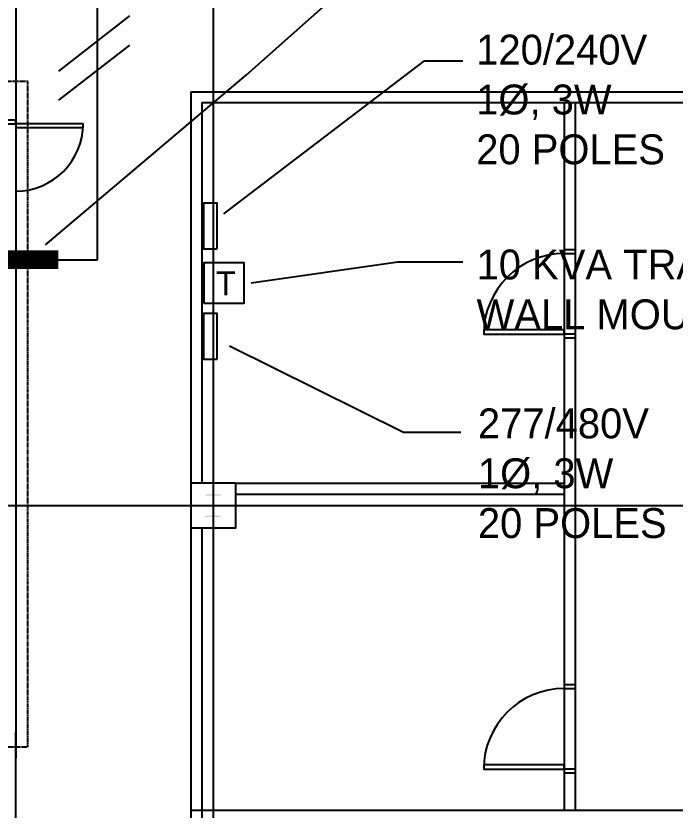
# Model space of a CAD drawing. Header units: inches. Extents: x 6906 to 14988, y -851 to 13048.
# Drawn here: x 10707.6 to 11060.7, y 11217.4 to 11642.4 of the extents above; entities that cross this region are included whole.
import ezdxf

# ---------------------------------------------------------------- set-up
doc = ezdxf.new("R2010")
doc.units = ezdxf.units.IN
doc.header["$MEASUREMENT"] = 0
doc.linetypes.add('CENTER2', pattern=[1.125, 0.75, -0.125, 0.125, -0.125])
for name, color, linetype in [('COMM WIRE', 1, 'Continuous'), ('CONCUIT STUBS', 30, 'Continuous'), ('E-TEXT', 7, 'Continuous')]:
    doc.layers.add(name, color=color, linetype=linetype)
doc.dimstyles.get("Standard").update_dxf_attribs({"dimtxt": 0.18, "dimasz": 0.18, "dimexe": 0.18, "dimexo": 0.0625, "dimgap": 0.09, "dimtad": 0, "dimtih": 1, "dimtoh": 1, "dimdec": 4, "dimzin": 0, "dimdsep": 46, "dimtxsty": 'Standard', "dimcen": 0.09, "dimadec": 0, "dimazin": 0, "dimtfac": 1, "dimtdec": 4, "dimtofl": 0, "dimtmove": 0, "dimatfit": 3, "dimfxl": 0, "dimtolj": 1, "dimtzin": 0, "dimarcsym": 0})

# ---------------------------------------------------------------- blocks, each defined once
blk = doc.blocks.new('GROUND FL')
h = blk.add_hatch(color=256)
edge = h.paths.add_edge_path()
edge.add_line((-2395.96, -1673.82), (-2404.04, -1673.82))
edge.add_line((-2404.04, -1673.82), (-2404.04, -1673.07))
edge.add_line((-2404.04, -1673.07), (-2401, -1673.07))
edge.add_arc((-2401, -1672.32), 0.75, 270.0217, 360.0217)
edge.add_line((-2400.25, -1672.32), (-2400.25, -1663.13))
edge.add_arc((-2401, -1663.13), 0.75, 0.0217, 90.0217)
edge.add_line((-2401, -1662.38), (-2404.04, -1662.38))
edge.add_line((-2404.04, -1662.38), (-2404.04, -1661.63))
edge.add_line((-2404.04, -1661.63), (-2395.96, -1661.63))
edge.add_line((-2395.96, -1661.63), (-2395.96, -1662.38))
edge.add_line((-2395.96, -1662.38), (-2399, -1662.38))
edge.add_arc((-2399, -1663.13), 0.75, 90.0217, 180.0217)
edge.add_line((-2399.75, -1663.13), (-2399.75, -1672.32))
edge.add_arc((-2399, -1672.32), 0.75, 180.0217, 270.0217)
edge.add_line((-2399, -1673.07), (-2395.96, -1673.07))
edge.add_line((-2395.96, -1673.07), (-2395.96, -1673.82))
at = {"ltscale": 0.7}
for p, q in [((-2400, 0), (-2400, -2689.04)), ((-6063.47, -1667.73), (76.1, -1667.73))]:
    blk.add_line(p, q, dxfattribs=at)
at = {"lineweight": -3}
for p, q in [((-2505.73, -1358.37), (-2505.73, -1802.74)), ((-2412, -1446.26), (-2412, -2193.67)), ((-2406.16, -1452.1), (-492, -1452.1)), ((-2388, -1661.59), (-2211.98, -1661.59))]:
    blk.add_line(p, q, dxfattribs=at)
at = {"linetype": 'Continuous', "lineweight": -3}
for p, q in [((-2412, -1446.26), (-492, -1446.26)), ((-2406.16, -1452.1), (-2406.16, -1607.76)), ((-2406.16, -1601.18), (-2406.16, -1655.75)), ((-2388, -1655.75), (-2211.98, -1655.75)), ((-2406.16, -1679.7), (-2406.16, -2135.75)), ((-2505.73, -1998.58), (-2505.73, -1788.93)), ((-2412, -1830.71), (-2017.49, -1830.71))]:
    blk.add_line(p, q, dxfattribs=at)
for p, q in [((-2211.98, -1452.1), (-2211.98, -1830.71)), ((-2205.91, -1830.71), (-2205.91, -1452.1))]:
    blk.add_line(p, q)
blk.add_lwpolyline([(-2511.57, -1463.42), (-2505.73, -1463.42), (-2505.73, -1461.42), (-2511.57, -1461.42)], dxfattribs=at)
for points in [[(-2505.73, -1463.42), (-2505.73, -1465.42), (-2469.73, -1465.42), (-2469.73, -1463.42)], [(-2211.98, -1530.84), (-2211.98, -1532.84), (-2205.91, -1532.84), (-2205.91, -1530.84)], [(-2211.98, -1576.04), (-2211.98, -1573.64), (-2255.18, -1573.64), (-2255.18, -1576.04)], [(-2211.98, -1576.04), (-2211.98, -1578.04), (-2205.91, -1578.04), (-2205.91, -1576.04)], [(-2211.98, -1763.61), (-2211.98, -1765.61), (-2205.91, -1765.61), (-2205.91, -1763.61)], [(-2211.98, -1808.81), (-2211.98, -1806.41), (-2255.18, -1806.41), (-2255.18, -1808.81)], [(-2211.98, -1808.81), (-2211.98, -1810.81), (-2205.91, -1810.81), (-2205.91, -1808.81)]]:
    blk.add_lwpolyline(points, close=True, dxfattribs=at)
blk.add_lwpolyline([(-2412, -1679.7), (-2388, -1679.7), (-2388, -1655.75), (-2412, -1655.75)], close=True)
for centre, radius, start, end in [((-2505.73, -1463.42), 36, 270, 0), ((-2211.98, -1576.04), 43.2, 90, 180), ((-2211.98, -1808.81), 43.2, 90, 180)]:
    blk.add_arc(centre, radius, start, end, dxfattribs=at)

msp = doc.modelspace()

# ---------------------------------------------------------------- linework, layer by layer
at = {"layer": 'COMM WIRE'}
for p, q in [((10751.28, 11511.92), (10751.28, 12154.57)), ((10730.29, 11511.92), (10751.28, 11511.92))]:
    msp.add_line(p, q, dxfattribs=at)
at = {"layer": 'CONCUIT STUBS', "const_width": 10}
msp.add_lwpolyline([(10730.29, 11511.92), (10676.09, 11511.92)], dxfattribs=at)
at = {"layer": 'E-TEXT'}
for p, q in [((10768.48, 11642.45), (10730.48, 11612.95)), ((10768.48, 11626.81), (10730.48, 11597.31))]:
    msp.add_line(p, q, dxfattribs=at)
at = {"layer": 'E-TEXT', "color": 3, "linetype": 'CENTER2', "ltscale": 0.6}
msp.add_lwpolyline([(10629.22, 11251.34), (10713.92, 11251.34), (10713.92, 11607.29), (10629.22, 11607.29)], close=True, dxfattribs=at)
at = {"layer": 'E-TEXT'}
for points in [[(10815.38, 11517.81), (10815.38, 11542.27), (10808.04, 11542.27), (10808.04, 11517.81)], [(10808.29, 11488.65), (10829.85, 11488.65), (10829.85, 11510.21), (10808.29, 11510.21)], [(10815.38, 11458.81), (10815.38, 11483.27), (10808.04, 11483.27), (10808.04, 11458.81)]]:
    msp.add_lwpolyline(points, close=True, dxfattribs=at)

# ---------------------------------------------------------------- block references
msp.add_blockref('GROUND FL', (13213.33, 13048.13))

# ---------------------------------------------------------------- texts
at = {"layer": 'E-TEXT', "attachment_point": 1}
for s, insert, char_height, width in [('120/240V\\P1%%C, 3W\\P20 POLES', (10954.15, 11632.38), 16, 203.5264), ('10 KVA TRANSFORMER\\PWALL MOUNTED', (10954.37, 11517.41), 16, 351.5364), ('T', (10814.82, 11505.8), 12.96, 164.8564), ('277/480V\\P1%%C, 3W\\P20 POLES', (10955.06, 11432.37), 16, 203.5264)]:
    msp.add_mtext(s, dxfattribs=dict(at, insert=insert, char_height=char_height, width=width))

# ---------------------------------------------------------------- leaders
at = {"layer": 'E-TEXT'}
for points in [[(10723.51, 11519.95), (10831.08, 11610.98), (10940.43, 11707.94)], [(10818.94, 11536.48), (10926.51, 11618.4), (10947, 11618.4)], [(10833.63, 11499.62), (10912.17, 11510.88), (10947, 11510.88)], [(10822.01, 11465.82), (10915.24, 11419.74), (10945.97, 11419.74)]]:
    msp.add_leader(points, dimstyle='Standard', override={"dimgap": 0.09, "dimtad": 0}, dxfattribs=at)

doc.saveas('drawing.dxf')
